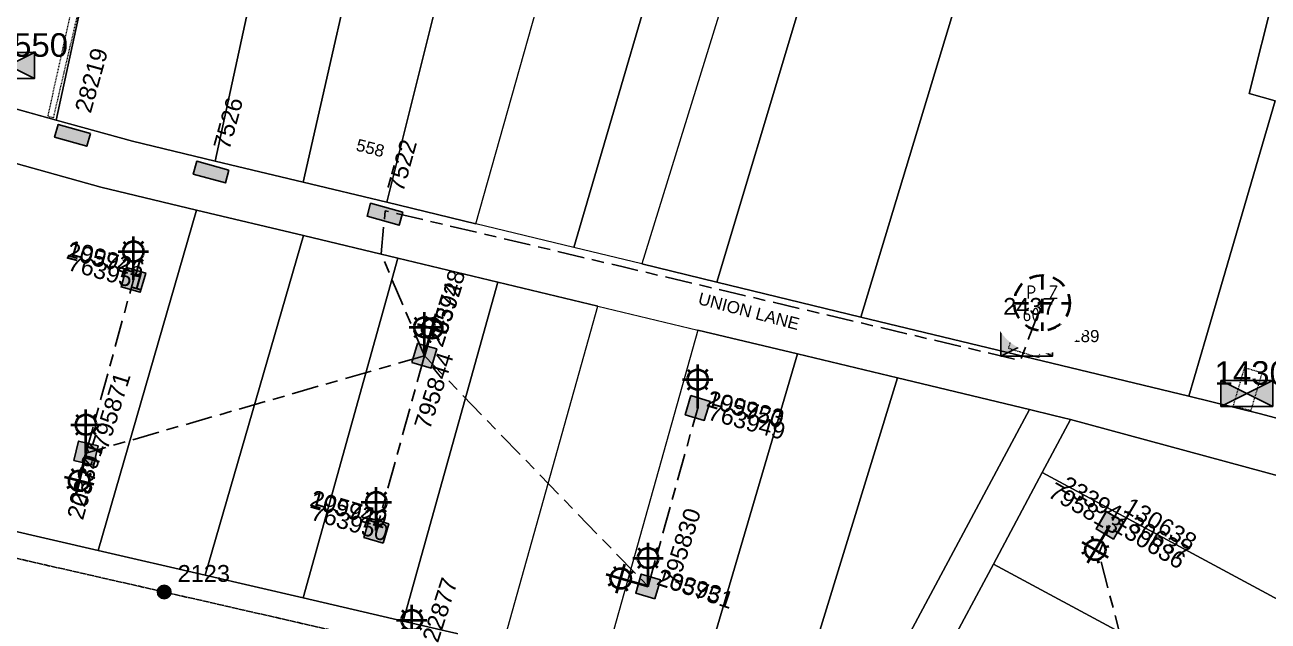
# Model space of a CAD drawing. Header units: metres. Extents: x 285841 to 287079, y 6262591 to 6263353.
# Drawn here: x 286268.6 to 286453.1, y 6262745.4 to 6262834 of the extents above; entities that cross this region are included whole.
import ezdxf
from ezdxf.enums import TextEntityAlignment as Align

# ---------------------------------------------------------------- set-up
doc = ezdxf.new("R2010")
doc.units = ezdxf.units.M
for name, pattern in [('Cable Exist OH', [1, 1, 0]), ('Cable Exist UG', [8.2, 4, -1.2, 1.8, -1.2]), ('Dash', [5, 3, -2]), ('DASHED', [0.75, 0.5, -0.25]), ('HIDDEN2', [0.1875, 0.125, -0.0625])]:
    doc.linetypes.add(name, pattern=pattern)
doc.layers.get('0').update_dxf_attribs({"color": 6})
for name, color, linetype in [('_User SL', 2, 'Continuous'), ('Equip_SL_EXT', 7, 'Continuous'), ('Equip_SP_SL_EXT', 7, 'Continuous'), ('Sub_SP_EXT', 7, 'Continuous'), ('SupportsOH_SP_TR_HV_LV_SL_EXT', 7, 'Continuous'), ('SupportsUG_SP_LV_EXT', 7, 'Continuous'), ('SupportsUG_SP_LV_SL_EXT', 7, 'Continuous')]:
    doc.layers.add(name, color=color, linetype=linetype)
for name, color, linetype, lineweight in [('Cadastre Buildings_SP_EXT', 96, 'Continuous', 15), ('Cadastre Land Parcels_SP_EXT', 96, 'Continuous', 15), ('Cadastre Other Property_SP_EXT', 96, 'DASHED', 15), ('Cadastre Roads_SP_EXT', 54, 'Continuous', 15)]:
    doc.layers.add(name, color=color, linetype=linetype, lineweight=lineweight)
doc.styles.add('COLUMN_LABEL', font='arial.ttf')
doc.styles.add('iecARIAL', font='arial.ttf', dxfattribs={"height": 2})
doc.styles.add('IESYMBOL1', font='isocp.shx')
doc.styles.add('POLE_LABEL', font='arial.ttf', dxfattribs={"height": 2})
doc.styles.add('SLCP_LABEL', font='arial.ttf', dxfattribs={"height": 3.5})
doc.styles.get("Standard").update_dxf_attribs({"font": 'arial.ttf'})

# ---------------------------------------------------------------- blocks, each defined once
blk = doc.blocks.new('SUB_PADMOUNT_EXT')
for points in [[(0, 0), (-3.84, 1.92), (-3.84, -1.92)], [(0, 0), (3.84, 1.92), (3.84, -1.92)]]:
    blk.add_hatch(color=256).paths.add_polyline_path(points)
for p, q in [((3.84, 1.92), (-3.84, -1.92)), ((-3.84, 1.92), (3.84, -1.92))]:
    blk.add_line(p, q)
blk.add_lwpolyline([(-3.84, -1.92), (3.84, -1.92), (3.84, 1.92), (-3.84, 1.92)], close=True)
for tag, height, flags, p in [('ASSET_NUM', 3.5, 8, (2, 2)), ('STREET_CODE', 0.2, 9, (1.5, 0)), ('CONSTRUCTED_VOLTAGE', 0.2, 9, (1.5, -0.2)), ('OPERATING_VOLTAGE', 0.2, 9, (1.5, -0.6)), ('ORIENTATION', 0.2, 9, (1.5, -0.8)), ('OWNED_BY', 0.2, 9, (1.5, -1)), ('OPERATED_BY', 0.2, 9, (1.5, -1.2)), ('SECONDARY_VOLTAGE', 0.2, 9, (1.5, -1.6)), ('STATE', 0.2, 9, (1.5, -1.8)), ('NO_PHASES', 0.2, 9, (1.5, -0.4)), ('MAINTAINED_BY', 0.2, 9, (1.5, -1.4)), ('SUBSTATION_TYPE', 0.2, 9, (1.5, -2.2)), ('STREETNAME', 0.2, 9, (1.5, -3)), ('SUBURB', 0.2, 9, (1.5, -3.2)), ('Z', 0.2, 1, (1.5, -3.6)), ('PARENT', 0.2, 9, (1.5, -2)), ('USAGE', 0.2, 9, (1.5, -2.4)), ('LEGEND', 0.2, 9, (1.5, -2.6)), ('LOCATION', 0.2, 9, (1.5, -2.8)), ('NOTES', 0.2, 9, (1.5, -3.4))]:
    blk.add_attdef(tag, text='', height=height, dxfattribs=dict(flags=flags)).set_placement(p, align=Align.MIDDLE_LEFT)
blk = doc.blocks.new('COLUMN_EXT')
blk.add_hatch(color=256).paths.add_polyline_path([(-1.49, 1.48), (-1.49, -1.49), (1.48, -1.49), (1.48, 1.48)])
blk.add_lwpolyline([(-1.49, -1.49), (1.48, -1.49), (1.48, 1.48), (-1.49, 1.48)], close=True)
for tag, height, style, flags, p in [('ASSET_NUM', 2.5, 'COLUMN_LABEL', 8, (2, 2)), ('STRUCTURE_PLANT_NUMBER', 0.2, 'POLE_LABEL', 9, (1.81, 0.03)), ('STREET_CODE', 0.2, 'COLUMN_LABEL', 9, (1.81, -0.2))]:
    blk.add_attdef(tag, text='', height=height, dxfattribs=dict(style=style, flags=flags)).set_placement(p, align=Align.MIDDLE_LEFT)
at = {"flags": 9}
for tag, p in [('COLUMN_TYPE', (1.81, -0.4)), ('OWNED_BY', (1.81, -0.6)), ('STATE', (1.81, -0.8)), ('USAGE', (1.81, -1)), ('STREETNAME', (1.81, -1.6)), ('SUBURB', (1.81, -1.8)), ('LEGEND', (1.81, -1.2)), ('LOCATION', (1.81, -1.4)), ('NOTES', (1.81, -2))]:
    blk.add_attdef(tag, text='', height=0.2, dxfattribs=at).set_placement(p, align=Align.MIDDLE_LEFT)
at = {"flags": 1}
blk.add_attdef('Z', (1.81, -2.35), '', height=0.2, dxfattribs=at)
blk = doc.blocks.new('PILLAR_EXT')
blk.add_hatch(color=256).paths.add_polyline_path([(-2.475, 0.99), (-2.475, -0.99), (2.475, -0.99), (2.475, 0.99)])
blk.add_lwpolyline([(-2.475, -0.99), (2.475, -0.99), (2.475, 0.99), (-2.475, 0.99)], close=True)
at = {"style": 'iecARIAL', "flags": 8}
blk.add_attdef('ASSET_NUM', (1.5, 3.5), '', height=2.5, dxfattribs=at)
for tag, p, flags in [('OWNED_BY', (0, -0.2), 9), ('STATE', (0, -0.4), 9), ('SUPPORT_TYPE', (0, -0.6), 9), ('STREETNAME', (0, -1.8), 9), ('SUBURB', (0, -2), 1), ('USAGE', (0, -0.8), 9), ('LEGEND', (0, -1), 9), ('LOCATION', (0, -1.2), 9), ('NOTES', (0, -1.4), 9), ('PARENT', (0, -1.6), 9)]:
    blk.add_attdef(tag, p, '', height=0.2, dxfattribs=dict(flags=flags))
blk = doc.blocks.new('SL_LANTERN_EXT')
at = {"lineweight": 40}
for p, q in [((-1.46, 5.68), (-1.06, 5.28)), ((0, 1.97), (0, 6.47)), ((1.46, 5.68), (1.06, 5.28)), ((-2.25, 4.22), (2.25, 4.22)), ((-1.46, 2.76), (-1.06, 3.16)), ((0, 0), (0, 2.72)), ((1.46, 2.76), (1.06, 3.16))]:
    blk.add_line(p, q, dxfattribs=at)
blk.add_circle((0, 4.22), 1.5, dxfattribs=at)
at = {"style": 'iecARIAL', "flags": 8}
blk.add_attdef('ASSET_NUM', (1.5, 1.5), '', height=2.5, dxfattribs=at)
for tag, p, height, flags in [('OPERATING_VOLTAGE', (0.98, -1.65), 0.2, 9), ('ORIENTATION', (0.98, -1.85), 0.2, 9), ('CONSTRUCTED_VOLTAGE', (0.98, -0.65), 0.2, 9), ('CONTROL_TYPE', (0.98, -0.85), 0.2, 9), ('LANTERN_PURPOSE', (0.98, -1.05), 0.2, 9), ('LANTERN_TYPE', (0.98, -1.25), 0.2, 9), ('NO_PHASES', (0.98, -1.45), 0.2, 9), ('LNUMBER', (2.18, -3.25), 2.5, 8), ('OWNED_BY', (0.98, -2.05), 0.2, 9), ('STATE', (0.98, -2.25), 0.2, 9), ('USAGE', (0.98, -2.45), 0.2, 9), ('CEXIST', (0.98, -2.65), 0.2, 9), ('CNEW', (0.98, -2.85), 0.2, 9), ('CNUMBER', (0.98, -3.05), 0.2, 9), ('CREMOVE', (0.98, -3.25), 0.2, 9), ('CREPLACE', (0.98, -3.45), 0.2, 9), ('LKINGHEIGHT', (0.98, -3.65), 0.2, 9), ('LBRACKET', (0.98, -3.85), 0.2, 9), ('LBRACKETVOCAB', (0.98, -4.05), 0.2, 9), ('LCATEGORY', (0.98, -4.25), 0.2, 9), ('LCHARGE1', (0.98, -4.45), 0.2, 9), ('LCHARGE1PERCENT', (0.98, -4.65), 0.2, 9), ('LCHARGE2', (0.98, -4.85), 0.2, 9), ('LCHARGE2PERCENT', (0.98, -5.05), 0.2, 9), ('LCHARGE3', (0.98, -5.25), 0.2, 9), ('LCHARGE3PERCENT', (0.98, -5.45), 0.2, 9), ('LEXIST', (0.98, -5.65), 0.2, 9), ('LLAMP', (0.98, -5.85), 0.2, 9), ('LLAMPVOCAB', (0.98, -6.05), 0.2, 9), ('LMAST', (0.98, -6.25), 0.2, 9), ('LMASTVOCAB', (0.98, -6.45), 0.2, 9), ('LNEW', (0.98, -6.65), 0.2, 9), ('LANTNUMBER', (0.98, -6.85), 0.2, 9), ('LOUTREACH', (0.98, -7.25), 0.2, 9), ('LOUTREACHVOCAB', (0.98, -7.45), 0.2, 9), ('STREETNAME', (0.98, -9.25), 0.2, 9), ('LRATECODE', (0.98, -7.65), 0.2, 9), ('LREMOVE', (0.98, -7.85), 0.2, 9), ('LREPLACE', (0.98, -8.05), 0.2, 9), ('LTYPE', (0.98, -8.25), 0.2, 9), ('LTYPEVOCAB', (0.98, -8.45), 0.2, 9), ('LEGEND', (0.98, -8.65), 0.2, 9), ('LOCATION', (0.98, -8.85), 0.2, 9), ('NOTES', (0.98, -9.05), 0.2, 9), ('SUBURB', (0.98, -9.45), 0.2, 1)]:
    blk.add_attdef(tag, p, '', height=height, dxfattribs=dict(flags=flags))
blk = doc.blocks.new('POLE_EXT')
blk.add_hatch(color=256).paths.add_polyline_path([(-1, 0, 1), (1, 0, 1)])
blk.add_lwpolyline([(-1, 0, 1), (1, 0, 1)], format="xyb", close=True)
at = {"flags": 8}
blk.add_attdef('pNumber', text='', height=2, dxfattribs=at).set_placement((3, 2.5), align=Align.MIDDLE_CENTER)
at = {"style": 'POLE_LABEL', "flags": 9}
for tag, p in [('STRUCTURE_PLANT_NUMBER', (1.35, 0.03)), ('STREET_CODE', (1.35, -0.2))]:
    blk.add_attdef(tag, text='', height=0.2, dxfattribs=at).set_placement(p, align=Align.MIDDLE_LEFT)
at = {"flags": 9}
for tag, p in [('OWNED_BY', (1.35, -0.4)), ('SPECIAL_USE', (1.35, -0.8)), ('STATE', (1.35, -1)), ('cLV', (1.35, -1.4)), ('hDepth', (1.35, -1.6)), ('hDia', (1.35, -1.8)), ('PARENT', (1.35, -0.6)), ('USAGE', (1.35, -1.2)), ('cHV', (1.35, -2)), ('cLinedev', (1.35, -3.4)), ('LBRACKET', (1.35, -2.2)), ('LExisting', (1.35, -2.4)), ('LANTNUMBER', (1.35, -2.6)), ('LOther', (1.35, -2.8)), ('LRemove', (1.35, -3)), ('LEGEND', (1.35, -3.2)), ('LOCATION', (1.35, -3.6)), ('pExisting', (1.35, -3.8)), ('pFooting', (1.35, -4.4)), ('pNew', (1.35, -4.6)), ('pRelocate', (1.35, -5)), ('pRemove', (1.35, -5.2)), ('pReplace', (1.35, -5.4)), ('pStay', (1.35, -5.6)), ('PFNUMBER', (1.35, -4)), ('NEWPFNUMBER', (1.35, -4.2)), ('pType', (1.35, -5.8)), ('cspan', (1.35, -6)), ('STREETNAME', (1.35, -6.2)), ('SUBURB', (1.35, -6.4)), ('OPERATED_BY', (1.36, -7.01)), ('NOTES', (1.35, -6.6)), ('MAINTAINED_BY', (1.36, -6.81))]:
    blk.add_attdef(tag, text='', height=0.2, dxfattribs=at).set_placement(p, align=Align.MIDDLE_LEFT)
at = {"flags": 1}
blk.add_attdef('Z', (1.35, -7.33), '', height=0.2, dxfattribs=at)
blk = doc.blocks.new('SLCP_ZELL_EXT')
blk.add_wipeout([(-0.24, 7.5), (-0.71, 7.47), (-1.17, 7.41), (-1.64, 7.32), (-2.09, 7.21), (-2.54, 7.06), (-2.98, 6.89), (-3.41, 6.69), (-3.82, 6.46), (-4.22, 6.21), (-4.6, 5.93), (-4.96, 5.63), (-5.31, 5.31), (-5.63, 4.96), (-5.93, 4.6), (-6.21, 4.22), (-6.46, 3.82), (-6.69, 3.41), (-6.89, 2.98), (-7.06, 2.54), (-7.21, 2.09), (-7.32, 1.64), (-7.41, 1.17), (-7.47, 0.71), (-7.5, 0.24), (-7.5, -0.24), (-7.47, -0.71), (-7.41, -1.17), (-7.32, -1.64), (-7.21, -2.09), (-7.06, -2.54), (-6.89, -2.98), (-6.69, -3.41), (-6.46, -3.82), (-6.21, -4.22), (-5.93, -4.6), (-5.63, -4.96), (-5.31, -5.31), (-4.96, -5.63), (-4.6, -5.93), (-4.22, -6.21), (-3.82, -6.46), (-3.41, -6.69), (-2.98, -6.89), (-2.54, -7.06), (-2.09, -7.21), (-1.64, -7.32), (-1.17, -7.41), (-0.71, -7.47), (-0.24, -7.5), (0.24, -7.5), (0.71, -7.47), (1.17, -7.41), (1.64, -7.32), (2.09, -7.21), (2.54, -7.06), (2.98, -6.89), (3.41, -6.69), (3.82, -6.46), (4.22, -6.21), (4.6, -5.93), (4.96, -5.63), (5.31, -5.31), (5.63, -4.96), (5.93, -4.6), (6.21, -4.22), (6.46, -3.82), (6.69, -3.41), (6.89, -2.98), (7.06, -2.54), (7.21, -2.09), (7.32, -1.64), (7.41, -1.17), (7.47, -0.71), (7.5, -0.24), (7.5, 0.24), (7.47, 0.71), (7.41, 1.17), (7.32, 1.64), (7.21, 2.09), (7.06, 2.54), (6.89, 2.98), (6.69, 3.41), (6.46, 3.82), (6.21, 4.22), (5.93, 4.6), (5.63, 4.96), (5.31, 5.31), (4.96, 5.63), (4.6, 5.93), (4.22, 6.21), (3.82, 6.46), (3.41, 6.69), (2.98, 6.89), (2.54, 7.06), (2.09, 7.21), (1.64, 7.32), (1.17, 7.41), (0.71, 7.47), (0.24, 7.5)])
at = {"linetype": 'Dash', "lineweight": 40, "ltscale": 0.7}
for p, q in [((0, 4.11), (0, -4.11)), ((-4.11, 0), (4.11, 0))]:
    blk.add_line(p, q, dxfattribs=at)
blk.add_circle((0, 0), 4.11, dxfattribs=at)
at = {"lineweight": 40, "style": 'IESYMBOL1'}
for s, p in [('P', (-1.6, 0)), ('Z', (1.7, 0)), ('60', (-1.61, -3.31))]:
    blk.add_text(s, height=2, dxfattribs=at).set_placement(p, align=Align.BOTTOM_CENTER)
at = {"style": 'SLCP_LABEL'}
for tag, height, flags, p in [('ASSET_NUM', 2.5, 8, (2, 2)), ('STREET_CODE', 0.2, 9, (0, -0.2))]:
    blk.add_attdef(tag, text='', height=height, dxfattribs=dict(at, flags=flags)).set_placement(p, align=Align.MIDDLE_LEFT)
at = {"flags": 1}
blk.add_attdef('Z', (0, 0), '', height=0.2, dxfattribs=at)
at = {"flags": 9}
for tag, p in [('CONSTRUCTED_VOLTAGE', (0, -0.4)), ('CONTROL_TYPE', (0, -0.6)), ('OPERATING_VOLTAGE', (0, -1)), ('ORIENTATION', (0, -1.2)), ('OWNED_BY', (0, -1.4)), ('NO_PHASES', (0, -0.8)), ('USAGE', (0, -1.6)), ('LOCATION', (0, -1.8)), ('STATE', (0, -2)), ('NOTES', (0, -2.2))]:
    blk.add_attdef(tag, text='', height=0.2, dxfattribs=at).set_placement(p, align=Align.MIDDLE_LEFT)

msp = doc.modelspace()

# ---------------------------------------------------------------- linework, layer by layer
at = {"layer": '_User SL', "linetype": 'Cable Exist UG', "flags": 128}
for points in [[(286277.71, 6262770.38), (286284.75, 6262796.1)], [(286327.91, 6262784.85), (286277.71, 6262770.38)], [(286327.91, 6262784.85), (286320.78, 6262758.88)], [(286327.91, 6262784.85), (286361.09, 6262750.59)], [(286361.09, 6262750.59), (286368.45, 6262777.08)], [(286435.48, 6262726.55), (286427.98, 6262755.49), (286429.59, 6262759.66)]]:
    msp.add_lwpolyline(points, dxfattribs=at)
at = {"layer": '_User SL', "linetype": 'Cable Exist OH', "flags": 128}
msp.add_lwpolyline([(286326.04, 6262741.38), (286289.31, 6262749.77), (286251.75, 6262758.34)], dxfattribs=at)
at = {"layer": 'Cadastre Buildings_SP_EXT', "linetype": 'Continuous'}
msp.add_lwpolyline([(286286.17, 6262879.25), (286285.17, 6262879.5), (286252.52, 6262889.13), (286241.88, 6262892.27), (286224.56, 6262833.43), (286237.29, 6262829.88), (286273.27, 6262819.84), (286286.17, 6262879.25)], close=True, dxfattribs=at)
at = {"layer": 'Cadastre Land Parcels_SP_EXT', "linetype": 'Continuous'}
for points in [[(286309.81, 6262873.52), (286287.23, 6262879), (286286.17, 6262879.25), (286273.27, 6262819.84), (286284.6, 6262816.69), (286296.87, 6262813.74), (286309.81, 6262873.52)], [(286323.49, 6262870.2), (286311.92, 6262873.01), (286309.81, 6262873.52), (286296.87, 6262813.74), (286300.21, 6262812.95), (286309.92, 6262810.63), (286320.18, 6262855.7), (286323.49, 6262870.2)], [(286337.11, 6262866.9), (286323.49, 6262870.2), (286320.18, 6262855.7), (286309.92, 6262810.63), (286322.36, 6262807.63), (286337.11, 6262866.9)], [(286352.14, 6262863.25), (286337.11, 6262866.9), (286322.36, 6262807.63), (286335.54, 6262804.44), (286350.44, 6262857.23), (286352.14, 6262863.25)], [(286350.06, 6262800.93), (286335.54, 6262804.44), (286350.44, 6262857.23), (286352.14, 6262863.25), (286367.25, 6262859.59), (286350.06, 6262800.93)], [(286360.18, 6262798.48), (286350.06, 6262800.93), (286367.25, 6262859.59), (286378.24, 6262856.92), (286360.18, 6262798.48)], [(286383.11, 6262835.16), (286389.02, 6262854.31), (286378.24, 6262856.92), (286360.18, 6262798.48), (286371.3, 6262795.79), (286383.11, 6262835.16)], [(286410.35, 6262849.15), (286389.02, 6262854.31), (286383.11, 6262835.16), (286371.3, 6262795.79), (286392.66, 6262790.56), (286410.35, 6262849.15)], [(286443.83, 6262787.46), (286454.13, 6262822.72), (286450.28, 6262823.77), (286453.96, 6262838.6), (286410.35, 6262849.15), (286392.66, 6262790.56), (286441.32, 6262778.86), (286443.83, 6262787.46)], [(286490, 6262828.29), (286488.94, 6262830.14), (286453.96, 6262838.6), (286450.28, 6262823.77), (286454.13, 6262822.72), (286443.83, 6262787.46), (286441.32, 6262778.86), (286451.94, 6262776.23), (286473.14, 6262770.55), (286490, 6262828.29)], [(286294.13, 6262806.49), (286279.9, 6262809.87), (286265.22, 6262813.97), (286262.54, 6262805.09), (286258.78, 6262792.64), (286260.26, 6262792.16), (286251.06, 6262762.53), (286279.5, 6262755.94), (286294.13, 6262806.49)], [(286309.99, 6262802.69), (286294.13, 6262806.49), (286279.5, 6262755.94), (286295.38, 6262752.26), (286309.99, 6262802.69)], [(286323.99, 6262799.33), (286309.99, 6262802.69), (286295.38, 6262752.26), (286309.91, 6262748.9), (286323.99, 6262799.33)], [(286338.81, 6262795.77), (286323.99, 6262799.33), (286309.91, 6262748.9), (286324.75, 6262745.46), (286338.81, 6262795.77)], [(286353.63, 6262792.22), (286338.81, 6262795.77), (286324.75, 6262745.46), (286339.6, 6262742.01), (286353.63, 6262792.22)], [(286354.45, 6262738.57), (286339.6, 6262742.01), (286353.63, 6262792.22), (286368.45, 6262788.66), (286354.45, 6262738.57)], [(286383.27, 6262785.11), (286368.45, 6262788.66), (286354.45, 6262738.57), (286368.64, 6262735.28), (286383.27, 6262785.11)], [(286398.09, 6262781.55), (286383.27, 6262785.11), (286368.64, 6262735.28), (286382.84, 6262731.99), (286398.09, 6262781.55)], [(286417.65, 6262776.86), (286398.09, 6262781.55), (286382.84, 6262731.99), (286392.48, 6262729.71), (286417.65, 6262776.86)], [(286405.07, 6262740.36), (286412.31, 6262753.92), (286419.56, 6262767.51), (286423.77, 6262775.39), (286421.29, 6262775.99), (286417.65, 6262776.86), (286392.48, 6262729.71), (286395.03, 6262728.36), (286397.86, 6262726.86), (286405.07, 6262740.36)], [(286469.89, 6262762.87), (286423.77, 6262775.39), (286419.56, 6262767.51), (286460.4, 6262745.48), (286469.89, 6262762.87)], [(286460.4, 6262745.48), (286419.56, 6262767.51), (286412.31, 6262753.92), (286453.03, 6262731.99), (286460.4, 6262745.48)], [(286453.03, 6262731.99), (286412.31, 6262753.92), (286405.07, 6262740.36), (286445.82, 6262718.77), (286453.03, 6262731.99)]]:
    msp.add_lwpolyline(points, close=True, dxfattribs=at)
at = {"layer": 'Cadastre Other Property_SP_EXT', "linetype": 'HIDDEN2'}
for points in [[(286280.52, 6262858.81), (286272.04, 6262820.45), (286272.9, 6262820.19), (286281.05, 6262855.02), (286281.76, 6262858.83), (286285.34, 6262879.55), (286284.09, 6262879.8), (286280.52, 6262858.81)], [(286414.54, 6262785.97), (286419.05, 6262784.59), (286419.81, 6262787.29), (286415.35, 6262788.58), (286414.54, 6262785.97)], [(286449.54, 6262783.07), (286447.87, 6262777.42), (286450.54, 6262776.73), (286452.19, 6262782.29), (286449.54, 6262783.07)]]:
    msp.add_lwpolyline(points, close=True, dxfattribs=at)
at = {"layer": 'Cadastre Roads_SP_EXT', "linetype": 'Continuous'}
for points in [[(286473.14, 6262770.55), (286451.94, 6262776.23), (286441.32, 6262778.86), (286392.66, 6262790.56), (286371.3, 6262795.79), (286360.18, 6262798.48), (286350.06, 6262800.93), (286335.54, 6262804.44), (286322.36, 6262807.63), (286309.92, 6262810.63), (286300.21, 6262812.95), (286296.87, 6262813.74), (286284.6, 6262816.69), (286273.27, 6262819.84), (286251.88, 6262825.81), (286237.29, 6262829.88), (286224.56, 6262833.43), (286220.17, 6262834.65), (286203.34, 6262839.34), (286185.43, 6262844.35), (286117.23, 6262863.43)], [(286147.8, 6262846.77), (286162.47, 6262842.67), (286177.15, 6262838.57), (286191.83, 6262834.47), (286206.51, 6262830.37), (286221.19, 6262826.27), (286235.86, 6262822.17), (286250.54, 6262818.07), (286265.22, 6262813.97), (286279.9, 6262809.87), (286294.13, 6262806.49), (286309.99, 6262802.69), (286323.99, 6262799.33), (286338.81, 6262795.77), (286353.63, 6262792.22), (286368.45, 6262788.66), (286383.27, 6262785.11), (286398.09, 6262781.55), (286417.65, 6262776.86), (286421.29, 6262775.99), (286423.77, 6262775.39), (286469.89, 6262762.87)], [(286339.6, 6262742.01), (286324.75, 6262745.46), (286309.91, 6262748.9), (286295.38, 6262752.26), (286279.5, 6262755.94), (286251.06, 6262762.53), (286250.29, 6262762.71), (286235.59, 6262766.72), (286220.89, 6262770.74), (286206.19, 6262774.75), (286191.48, 6262778.77), (286176.78, 6262782.78), (286162.08, 6262786.79), (286147.38, 6262790.81)]]:
    msp.add_lwpolyline(points, dxfattribs=at)

# ---------------------------------------------------------------- block references
at = {"layer": 'Equip_SP_SL_EXT'}
ref = msp.add_blockref('SL_LANTERN_EXT', (286284.75, 6262796.1), dxfattribs=at)
ref.add_attrib('ASSET_NUM', '205746', dxfattribs={"layer": '0', "height": 2.5, "rotation": 345.438, "style": 'iecARIAL'}).set_placement((286286.25, 6262797.6), align=Align.MIDDLE_RIGHT)
ref = msp.add_blockref('SL_LANTERN_EXT', (286284.75, 6262796.1), dxfattribs=at)
ref.add_attrib('ASSET_NUM', '199921', dxfattribs={"layer": '0', "height": 2.5, "rotation": 343.6427, "style": 'iecARIAL'}).set_placement((286286.25, 6262797.6), align=Align.MIDDLE_RIGHT)
ref = msp.add_blockref('SL_LANTERN_EXT', (286327.91, 6262784.85), dxfattribs=at)
ref.add_attrib('ASSET_NUM', '205748', dxfattribs={"layer": '0', "height": 2.5, "rotation": 72.9671, "style": 'iecARIAL'}).set_placement((286329.41, 6262786.35), align=Align.MIDDLE_LEFT)
ref = msp.add_blockref('SL_LANTERN_EXT', (286327.91, 6262784.85), dxfattribs=dict(at, rotation=344.141719412502))
ref.add_attrib('ASSET_NUM', '23392', dxfattribs={"layer": '0', "height": 2.5, "rotation": 72.1042, "style": 'iecARIAL'}).set_placement((286329.41, 6262786.35), align=Align.MIDDLE_LEFT)
ref = msp.add_blockref('SL_LANTERN_EXT', (286368.45, 6262777.08), dxfattribs=at)
ref.add_attrib('ASSET_NUM', '199923', dxfattribs={"layer": '0', "height": 2.5, "rotation": 344.6065, "style": 'iecARIAL'}).set_placement((286369.95, 6262778.58), align=Align.MIDDLE_LEFT)
ref = msp.add_blockref('SL_LANTERN_EXT', (286368.45, 6262777.08), dxfattribs=at)
ref.add_attrib('ASSET_NUM', '205750', dxfattribs={"layer": '0', "height": 2.5, "rotation": 343.2876, "style": 'iecARIAL'}).set_placement((286369.95, 6262778.58), align=Align.MIDDLE_LEFT)
ref = msp.add_blockref('SL_LANTERN_EXT', (286277.71, 6262770.38), dxfattribs=at)
ref.add_attrib('ASSET_NUM', '205747', dxfattribs={"layer": '0', "height": 2.5, "rotation": 74.2579, "style": 'iecARIAL'}).set_placement((286279.21, 6262771.88), align=Align.MIDDLE_RIGHT)
ref = msp.add_blockref('SL_LANTERN_EXT', (286277.71, 6262770.38), dxfattribs=dict(at, rotation=166.226037350779))
ref.add_attrib('ASSET_NUM', '23391', dxfattribs={"layer": '0', "height": 2.5, "rotation": 72.694, "style": 'iecARIAL'}).set_placement((286279.21, 6262771.88), align=Align.MIDDLE_RIGHT)
ref = msp.add_blockref('SL_LANTERN_EXT', (286429.59, 6262759.66), dxfattribs=dict(at, rotation=149.2151933627494))
ref.add_attrib('ASSET_NUM', '23394', dxfattribs={"layer": '0', "height": 2.5, "rotation": 329.7332, "style": 'iecARIAL'}).set_placement((286431.09, 6262761.16), align=Align.MIDDLE_RIGHT)
ref = msp.add_blockref('SL_LANTERN_EXT', (286320.78, 6262758.88), dxfattribs=at)
ref.add_attrib('ASSET_NUM', '205749', dxfattribs={"layer": '0', "height": 2.5, "rotation": 342.9849, "style": 'iecARIAL'}).set_placement((286322.28, 6262760.38), align=Align.MIDDLE_RIGHT)
ref = msp.add_blockref('SL_LANTERN_EXT', (286320.78, 6262758.88), dxfattribs=at)
ref.add_attrib('ASSET_NUM', '199922', dxfattribs={"layer": '0', "height": 2.5, "rotation": 344.2055, "style": 'iecARIAL'}).set_placement((286322.28, 6262760.38), align=Align.MIDDLE_RIGHT)
ref = msp.add_blockref('SL_LANTERN_EXT', (286429.59, 6262759.66), dxfattribs=dict(at, rotation=149.2151933627494))
ref.add_attrib('ASSET_NUM', '130638', dxfattribs={"layer": '0', "height": 2.5, "rotation": 329.2878, "style": 'iecARIAL'}).set_placement((286431.09, 6262761.16), align=Align.BOTTOM_LEFT)
ref = msp.add_blockref('SL_LANTERN_EXT', (286429.59, 6262759.66), dxfattribs=dict(at, rotation=149.2151933627494))
ref.add_attrib('ASSET_NUM', '130637', dxfattribs={"layer": '0', "height": 2.5, "rotation": 329.2878, "style": 'iecARIAL'}).set_placement((286431.09, 6262761.16), align=Align.MIDDLE_LEFT)
ref = msp.add_blockref('SL_LANTERN_EXT', (286429.59, 6262759.66), dxfattribs=dict(at, rotation=149.2151933627494))
ref.add_attrib('ASSET_NUM', '130636', dxfattribs={"layer": '0', "height": 2.5, "rotation": 329.2878, "style": 'iecARIAL'}).set_placement((286431.09, 6262761.16), align=Align.TOP_LEFT)
ref = msp.add_blockref('SL_LANTERN_EXT', (286361.09, 6262750.59), dxfattribs=at)
ref.add_attrib('ASSET_NUM', '205751', dxfattribs={"layer": '0', "height": 2.5, "rotation": 341.5661, "style": 'iecARIAL'}).set_placement((286362.59, 6262752.09), align=Align.MIDDLE_LEFT)
ref = msp.add_blockref('SL_LANTERN_EXT', (286361.09, 6262750.59), dxfattribs=dict(at, rotation=73.85771574155328))
ref.add_attrib('ASSET_NUM', '23393', dxfattribs={"layer": '0', "height": 2.5, "rotation": 343.1063, "style": 'iecARIAL'}).set_placement((286362.59, 6262752.09), align=Align.MIDDLE_LEFT)
ref = msp.add_blockref('SL_LANTERN_EXT', (286326.04, 6262741.38), dxfattribs=at)
ref.add_attrib('ASSET_NUM', '22877', dxfattribs={"layer": '0', "height": 2.5, "rotation": 72.1436, "style": 'iecARIAL'}).set_placement((286327.54, 6262742.88), align=Align.TOP_LEFT)
at = {"layer": 'Sub_SP_EXT'}
ref = msp.add_blockref('SUB_PADMOUNT_EXT', (286266.26, 6262827.94), dxfattribs=at)
ref.add_attrib('ASSET_NUM', '17550', dxfattribs={"layer": '0', "height": 3.5}).set_placement((286268.26, 6262828.19), align=Align.BOTTOM_CENTER)
ref = msp.add_blockref('SUB_PADMOUNT_EXT', (286417.24, 6262786.7), dxfattribs=at)
ref.add_attrib('ASSET_NUM', '8355', dxfattribs={"layer": '0', "height": 3.5}).set_placement((286419.24, 6262786.95), align=Align.BOTTOM_CENTER)
ref = msp.add_blockref('SUB_PADMOUNT_EXT', (286449.92, 6262779.24), dxfattribs=at)
ref.add_attrib('ASSET_NUM', '14300', dxfattribs={"layer": '0', "height": 3.5}).set_placement((286451.92, 6262779.49), align=Align.BOTTOM_CENTER)
at = {"layer": 'SupportsOH_SP_TR_HV_LV_SL_EXT'}
ref = msp.add_blockref('POLE_EXT', (286289.31, 6262749.77), dxfattribs=at)
ref.add_attrib('ASSET_NUM', '2123', dxfattribs={"layer": '0', "height": 2.5, "rotation": 0.0482, "style": 'POLE_LABEL'}).set_placement((286291.31, 6262750.52), align=Align.BOTTOM_LEFT)
at = {"layer": 'SupportsUG_SP_LV_EXT'}
ref = msp.add_blockref('PILLAR_EXT', (286275.71, 6262817.57), dxfattribs=dict(at, rotation=164.4153090598501))
ref.add_attrib('ASSET_NUM', '28219', dxfattribs={"layer": '0', "height": 2.5, "rotation": 74.5238, "style": 'iecARIAL'}).set_placement((286277.21, 6262821.07), align=Align.MIDDLE_LEFT)
ref = msp.add_blockref('PILLAR_EXT', (286296.27, 6262812.12), dxfattribs=dict(at, rotation=164.4143085758663))
ref.add_attrib('ASSET_NUM', '7526', dxfattribs={"layer": '0', "height": 2.5, "rotation": 74.5227, "style": 'iecARIAL'}).set_placement((286297.77, 6262815.62), align=Align.MIDDLE_LEFT)
ref = msp.add_blockref('PILLAR_EXT', (286322.05, 6262805.86), dxfattribs=dict(at, rotation=164.327273394672))
ref.add_attrib('ASSET_NUM', '7522', dxfattribs={"layer": '0', "height": 2.5, "rotation": 74.4357, "style": 'iecARIAL'}).set_placement((286323.55, 6262809.36), align=Align.MIDDLE_LEFT)
at = {"layer": 'SupportsUG_SP_LV_SL_EXT'}
ref = msp.add_blockref('COLUMN_EXT', (286284.75, 6262796.1), dxfattribs=dict(at, rotation=254.2579078130843))
ref.add_attrib('ASSET_NUM', '763951', dxfattribs={"layer": '0', "height": 2.5, "rotation": 344.2069, "style": 'COLUMN_LABEL'}).set_placement((286286.75, 6262796.85), align=Align.TOP_RIGHT)
ref = msp.add_blockref('COLUMN_EXT', (286327.91, 6262784.85), dxfattribs=dict(at, rotation=344.141719412502))
ref.add_attrib('ASSET_NUM', '795844', dxfattribs={"layer": '0', "height": 2.5, "rotation": 72.1042, "style": 'COLUMN_LABEL'}).set_placement((286329.91, 6262785.6), align=Align.TOP_RIGHT)
ref = msp.add_blockref('COLUMN_EXT', (286277.71, 6262770.38), dxfattribs=dict(at, rotation=166.226037350779))
ref.add_attrib('ASSET_NUM', '795871', dxfattribs={"layer": '0', "height": 2.5, "rotation": 72.694, "style": 'COLUMN_LABEL'}).set_placement((286279.71, 6262771.13), align=Align.MIDDLE_LEFT)
ref = msp.add_blockref('COLUMN_EXT', (286368.45, 6262777.08), dxfattribs=dict(at, rotation=253.1732536080196))
ref.add_attrib('ASSET_NUM', '763949', dxfattribs={"layer": '0', "height": 2.5, "rotation": 344.677, "style": 'COLUMN_LABEL'}).set_placement((286370.45, 6262777.83), align=Align.TOP_LEFT)
ref = msp.add_blockref('COLUMN_EXT', (286429.59, 6262759.66), dxfattribs=dict(at, rotation=149.2151933627494))
ref.add_attrib('ASSET_NUM', '795813', dxfattribs={"layer": '0', "height": 2.5, "rotation": 330.3477, "style": 'COLUMN_LABEL'}).set_placement((286431.59, 6262760.41), align=Align.TOP_RIGHT)
ref = msp.add_blockref('COLUMN_EXT', (286320.78, 6262758.88), dxfattribs=dict(at, rotation=73.38826940618259))
ref.add_attrib('ASSET_NUM', '763950', dxfattribs={"layer": '0', "height": 2.5, "rotation": 343.3449, "style": 'COLUMN_LABEL'}).set_placement((286322.78, 6262759.63), align=Align.TOP_RIGHT)
ref = msp.add_blockref('COLUMN_EXT', (286361.09, 6262750.59), dxfattribs=dict(at, rotation=73.85771574155328))
ref.add_attrib('ASSET_NUM', '795830', dxfattribs={"layer": '0', "height": 2.5, "rotation": 72.4703, "style": 'COLUMN_LABEL'}).set_placement((286363.09, 6262751.34), align=Align.TOP_LEFT)

# ---------------------------------------------------------------- texts
at = {"layer": 'Cadastre Land Parcels_SP_EXT'}
msp.add_text('558', height=1.8, rotation=345.6, dxfattribs=at).set_placement((286317.64, 6262815.35))
at = {"layer": 'Cadastre Other Property_SP_EXT'}
msp.add_text('080189', height=1.8, dxfattribs=at).set_placement((286419.66, 6262786.87))
at = {"layer": 'Cadastre Roads_SP_EXT'}
msp.add_text('UNION LANE', height=1.8, rotation=345.3251, dxfattribs=at).set_placement((286368.38, 6262792.54))

# ---------------------------------------------------------------- next in the draw order: block references
at = {"layer": 'Equip_SL_EXT'}
ref = msp.add_blockref('SLCP_ZELL_EXT', (286419.54, 6262792.68), dxfattribs=at)
ref.add_attrib('ASSET_NUM', '2437', dxfattribs={"layer": '0', "height": 2.5, "style": 'SLCP_LABEL'}).set_placement((286421.54, 6262793.43), align=Align.TOP_RIGHT)
ref = msp.add_blockref('SLCP_ZELL_EXT', (286414.09, 6262739.93), dxfattribs=at)
ref.add_attrib('ASSET_NUM', '5694', dxfattribs={"layer": '0', "height": 2.5, "style": 'SLCP_LABEL'}).set_placement((286416.09, 6262740.68), align=Align.TOP_CENTER)

# ---------------------------------------------------------------- next in the draw order: linework, layer by layer
at = {"layer": '_User SL', "linetype": 'Cable Exist UG', "flags": 128}
msp.add_lwpolyline([(286327.91, 6262784.85), (286321.5, 6262799.98), (286322.09, 6262806.39), (286357.21, 6262798.08), (286416.32, 6262784.15), (286419.54, 6262792.68)], dxfattribs=at)

doc.saveas('drawing.dxf')
